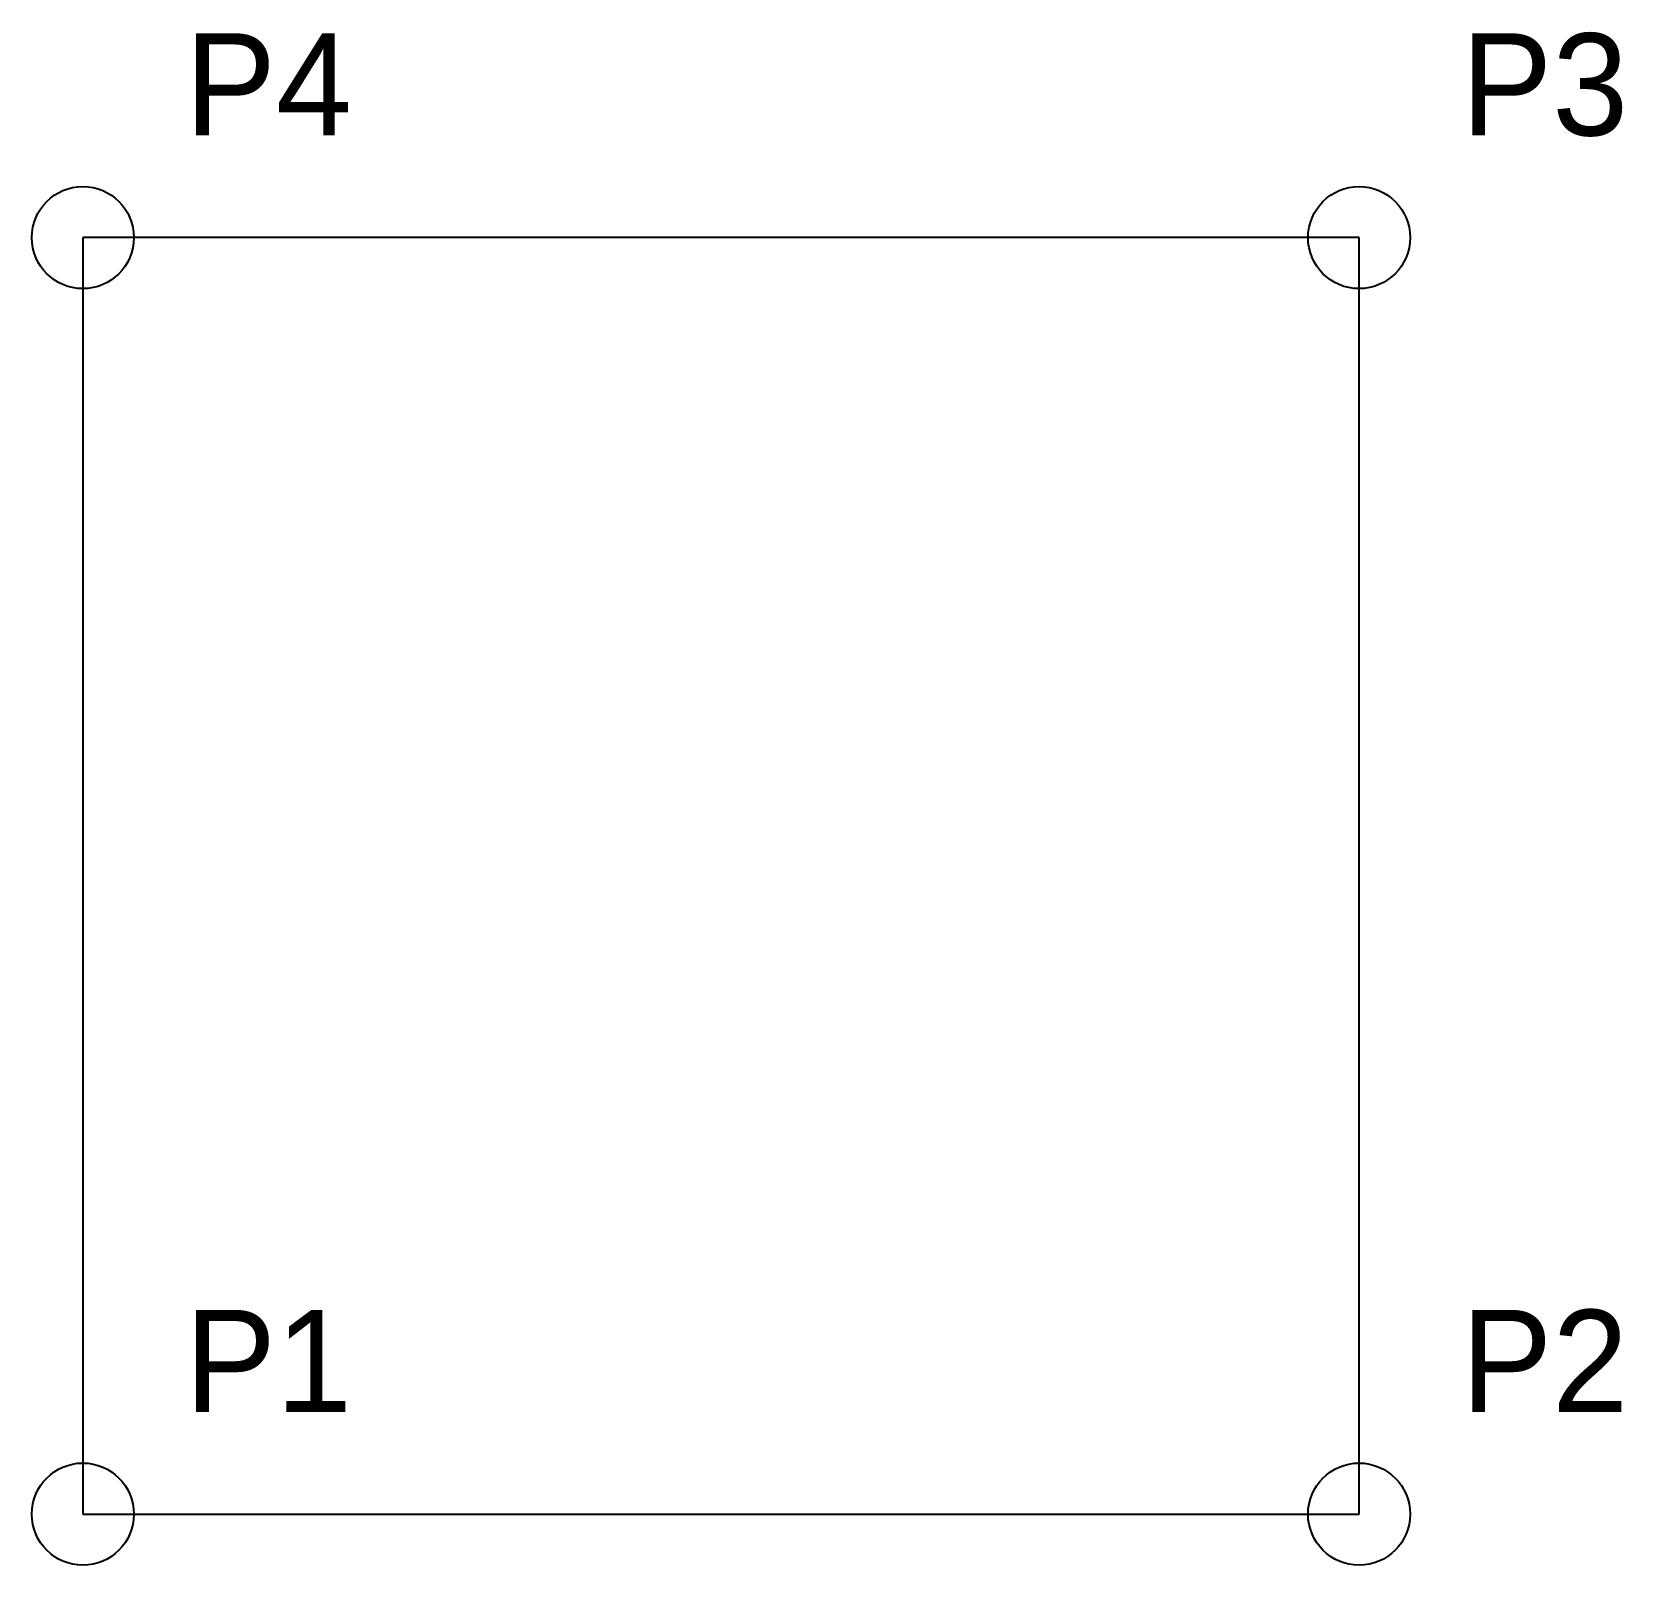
# Model space of a CAD drawing. Header units: millimetres. Extents: x -1 to 30.2, y -1 to 29.
import ezdxf

# ---------------------------------------------------------------- set-up
doc = ezdxf.new("R2010")
doc.units = ezdxf.units.MM

msp = doc.modelspace()

# ---------------------------------------------------------------- linework, layer by layer
for p, q in [((25, 25), (0, 25)), ((0, 25), (0, 0)), ((25, 0), (25, 25)), ((0, 0), (25, 0))]:
    msp.add_line(p, q)
for centre in [(0, 25), (25, 25), (0, 0), (25, 0)]:
    msp.add_circle(centre, 1)

# ---------------------------------------------------------------- texts
for s, p in [('P4', (2, 27)), ('P3', (27, 27)), ('P1', (2, 2)), ('P2', (27, 2))]:
    msp.add_text(s, height=2).set_placement(p)

doc.saveas('drawing.dxf')
